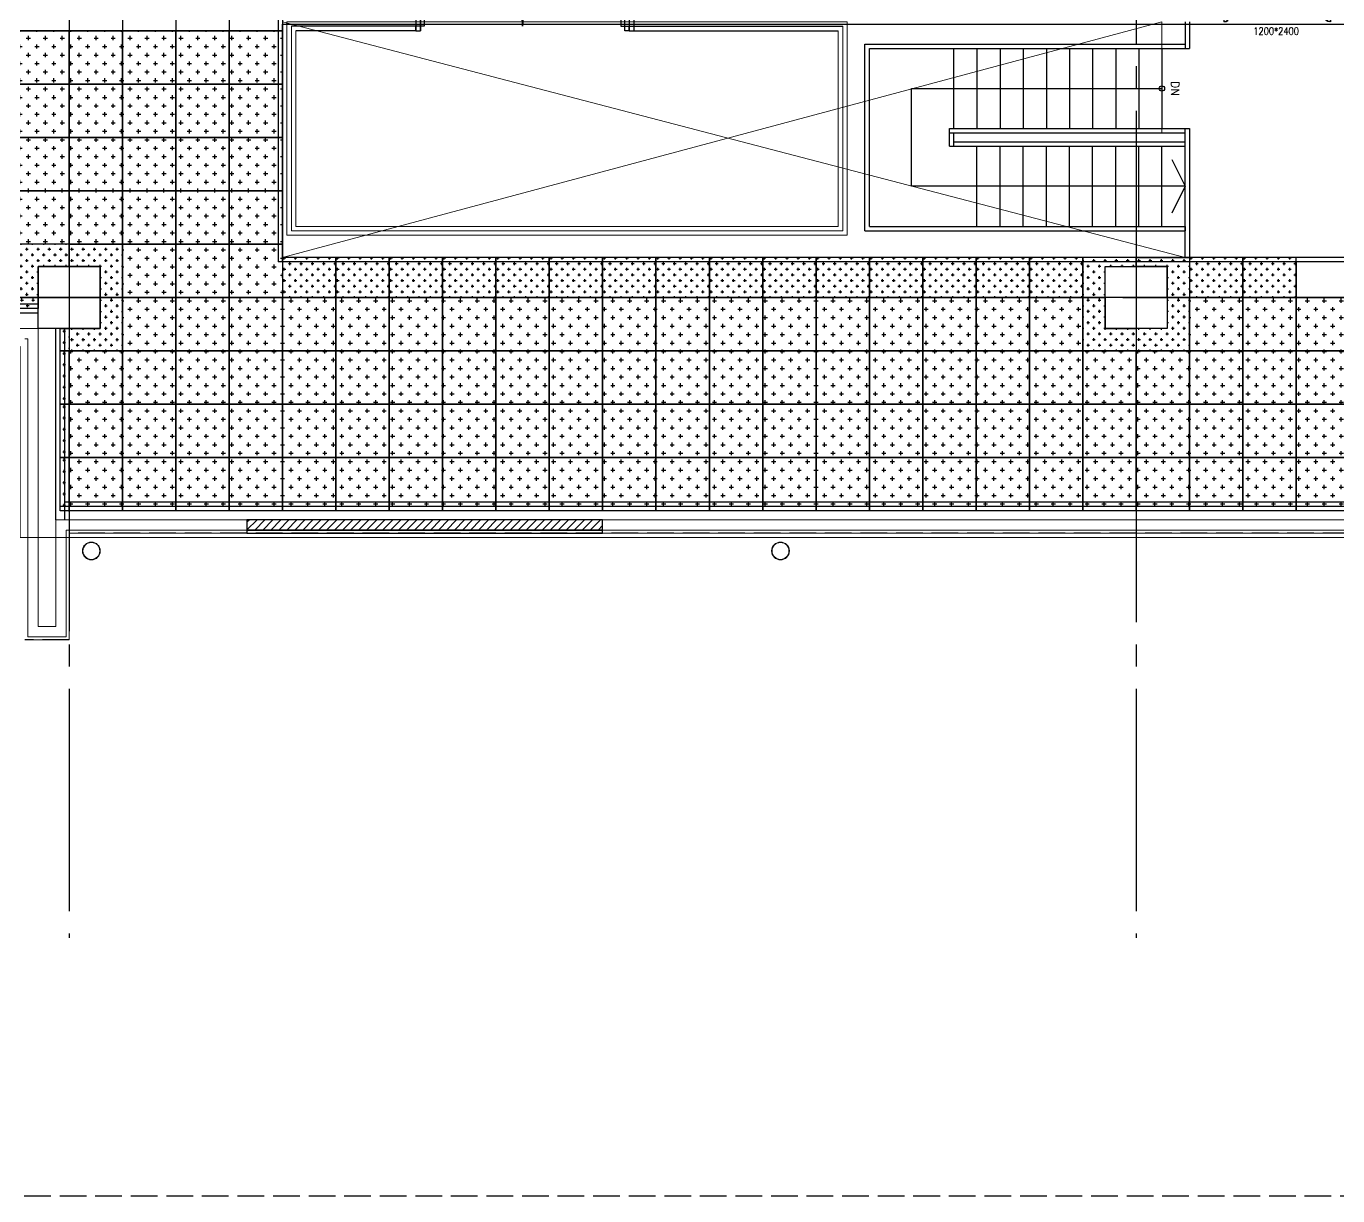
# Model space of a CAD drawing. Header units: millimetres. Extents: x -960 to 41501, y -1010 to 11880.
# Drawn here: x 12672 to 14147, y -1010 to 305 of the extents above; entities that cross this region are included whole.
import ezdxf
from ezdxf.enums import TextEntityAlignment as Align

# ---------------------------------------------------------------- set-up
doc = ezdxf.new("R2010")
doc.units = ezdxf.units.MM
doc.header["$LTSCALE"] = 100
for name, pattern in [('188K-SM-03-F10-ARCH-PA-Y2257103$0$AP5A-SM-03-F20-ARCH-PA-Y2230801+Y2230803$0$ALL-PA-TXT-Y2221201$0$DASHED', [19.05, 12.7, -6.35]), ('X-S-FAB-L10$0$COL-CEN-LIN', [3.25, 2.5, -0.25, 0.25, -0.25]), ('X-S-FAB-L10$0$HIDDEN', [0.4, 0.3, -0.1])]:
    doc.linetypes.add(name, pattern=pattern)
for name, color, linetype in [('0-XREF', 7, 'Continuous'), ('188K-SM-03-F10-ARCH-PA-Y2257103$0$K-Door', 53, 'Continuous'), ('188K-SM-03-F10-ARCH-PA-Y2257103$0$K-P1S-4.2-單抗', 53, 'Continuous'), ('188K-SM-03-F10-ARCH-PA-Y2257103$0$K-岩棉 2hr 7.5-非抗', 53, 'Continuous'), ('188K-SM-03-F10-ARCH-RF-Y2257103$0$K-RF-0.55', 191, 'Continuous'), ('188K-SM-03-F10-ARCH-RF-Y2257103$0$K-RF-0.55-AREA', 6, 'Continuous'), ('188K-SM-03-F10-ARCH-RF-Y2257103$0$K-格柵-不定尺', 80, 'Continuous'), ('188K-SM-03-F10-ARCH-RF-Y2257103$0$K-格柵-整', 30, 'Continuous'), ('X-S-FAB-L10$0$0-arr', 8, 'Continuous'), ('X-S-FAB-L10$0$0-DIM-TXT', 8, 'Continuous'), ('X-S-FAB-L10$0$12', 8, 'Continuous'), ('X-S-FAB-L10$0$A-OBJE-MEP', 8, 'Continuous'), ('X-S-FAB-L10$0$A-WALL-EX', 8, 'Continuous'), ('X-S-FAB-L10$0$BLOCK', 8, 'Continuous'), ('X-S-FAB-L10$0$CCL', 8, 'X-S-FAB-L10$0$COL-CEN-LIN'), ('X-S-FAB-L10$0$COL', 8, 'Continuous'), ('X-S-FAB-L10$0$COL-S', 8, 'Continuous'), ('X-S-FAB-L10$0$Door', 8, 'Continuous'), ('X-S-FAB-L10$0$DW_Frame', 8, 'Continuous'), ('X-S-FAB-L10$0$ELEV', 8, 'Continuous'), ('X-S-FAB-L10$0$HID', 8, 'X-S-FAB-L10$0$HIDDEN'), ('X-S-FAB-L10$0$HR', 8, 'Continuous'), ('X-S-FAB-L10$0$OPEN', 8, 'Continuous'), ('X-S-FAB-L10$0$S-FNDN', 8, 'Continuous'), ('X-S-FAB-L10$0$ST', 8, 'Continuous'), ('X-S-FAB-L10$0$TXT', 8, 'Continuous'), ('X-S-FAB-L10$0$WALL_188K_EX', 8, 'Continuous')]:
    doc.layers.add(name, color=color, linetype=linetype)
doc.styles.add('188K-SM-03-F10-ARCH-PA-Y2257103$0$AP5A-SM-03-F20-ARCH-PA-Y2230801+Y2230803$0$ALL-PA-TXT-Y2221201$0$Standard', font='txt.shx', dxfattribs={"bigfont": 'chineset.shx'})
doc.styles.add('X-S-FAB-L10$0$CHINA', font='simplex.shx', dxfattribs={"width": 0.75, "bigfont": 'chineset.shx'})
doc.styles.add('X-S-FAB-L10$0$Standard', font='', dxfattribs={"width": 0.8})
doc.styles.add('X-S-FAB-L10$0$TG_NOTE_TEXT', font='simplex.shx', dxfattribs={"width": 0.75, "bigfont": 'chineset.shx'})
doc.styles.get('X-S-FAB-L10$0$Standard').set_extended_font_data('Microsoft JhengHei')
pattern_1 = [(0, (10079.999, -8950), (6.35, 6.35), [3.175, -9.525]), (90, (10081.587, -8951.5875), (-6.35, 6.35), [3.175, -9.525])]
pattern_2 = [(0, (11280, -8950), (6.35, 6.35), [3.175, -9.525]), (90, (11281.5875, -8951.5875), (-6.35, 6.35), [3.175, -9.525])]

# ---------------------------------------------------------------- blocks, each defined once
blk = doc.blocks.new('X-S-FAB-L10$0$FAB2-L05')
at = {"layer": 'X-S-FAB-L10$0$CCL'}
for p, q in [((-13440, 11005), (-13440, 0)), ((-12240, 11005), (-12240, 0)), ((-26880, 720), (1210, 720))]:
    blk.add_line(p, q, dxfattribs=at)
at = {"layer": 'X-S-FAB-L10$0$COL-S'}
for points in [[(-13475, 755), (-13405, 755), (-13405, 685), (-13475, 685)], [(-12275, 755), (-12205, 755), (-12205, 685), (-12275, 685)]]:
    blk.add_lwpolyline(points, close=True, dxfattribs=at)
blk = doc.blocks.new('*U217')
at = {"color": 0}
for p, q in [((-5, -5), (-5, 0)), ((235, -5), (235, 0))]:
    blk.add_line(p, q, dxfattribs=at)
for points in [[(0, 0), (0, 115), (4.375, 115), (4.375, 0)], [(230, 0), (230, 115), (225.625, 115), (225.625, 0)]]:
    blk.add_lwpolyline(points, close=True, dxfattribs=at)
for centre, start, end in [((0, 0), 0, 90), ((230, 0), 90, 180)]:
    blk.add_arc(centre, 115, start, end, dxfattribs=at)
at = {"layer": 'X-S-FAB-L10$0$DW_Frame'}
for points in [[(-5, -5), (0, -5), (0, 0), (-5, 0)], [(235, -5), (230, -5), (230, 0), (235, 0)]]:
    blk.add_lwpolyline(points, dxfattribs=at)
at = {"color": 0, "style": 'X-S-FAB-L10$0$TG_NOTE_TEXT', "width": 0.5, "flags": 1}
blk.add_attdef('WH', text='', height=20, dxfattribs=at).set_placement((235, 5), align=Align.BOTTOM_LEFT)
at = {"color": 0, "style": 'X-S-FAB-L10$0$Standard', "width": 0.5}
for tag, p in [('NO', (-5, 5)), ('TYPE', (24.375, 5))]:
    blk.add_attdef(tag, text='', height=10, dxfattribs=at).set_placement(p, align=Align.BOTTOM_RIGHT)
blk.add_attdef('DESC', text='', height=10, dxfattribs=at).set_placement((24.375, 10), align=Align.BOTTOM_LEFT)
blk = doc.blocks.new('X-S-FAB-L10')
at = {"layer": 'X-S-FAB-L10$0$WALL_188K_EX'}
h = blk.add_hatch(dxfattribs=at)
h.set_pattern_fill('LINE', color=256, scale=2, angle=45)
h.set_pattern_definition([(45, (13221.6165, -265), (-4.49013, 4.49013), [])])
h.paths.add_polyline_path([(12920, -261.5), (13320, -261.5), (13320, -250), (12920, -250)])
at = {"layer": 'X-S-FAB-L10$0$0-arr'}
for p, q in [((13960, 155), (13975, 125)), ((13975, 125), (13960, 95))]:
    blk.add_line(p, q, dxfattribs=at)
blk.add_circle((13949, 235), 3, dxfattribs=at)
at = {"layer": 'X-S-FAB-L10$0$12'}
for p, q in [((13667.5, 125), (13667.5, 235)), ((13667.5, 235), (13949, 235)), ((13975, 125), (13667.5, 125))]:
    blk.add_line(p, q, dxfattribs=at)
at = {"layer": 'X-S-FAB-L10$0$A-OBJE-MEP', "lineweight": 0, "flags": 128}
for points in [[(12754.5, -285, 1), (12735.5, -285, 1)], [(13529.5, -285, 1), (13510.5, -285, 1)]]:
    blk.add_lwpolyline(points, format="xyb", close=True, dxfattribs=at)
at = {"layer": 'X-S-FAB-L10$0$A-OBJE-MEP', "lineweight": 0}
for centre in [(12745, -285), (13520, -285)]:
    blk.add_circle(centre, 10, dxfattribs=at)
at = {"layer": 'X-S-FAB-L10$0$A-WALL-EX', "lineweight": 0}
for p, q in [((12673.5, -46.5), (12670, -46.5)), ((12673.5, -46.5), (12670, -46.5)), ((12673.5, -50), (12673.5, -46.5)), ((12673.5, -381.5), (12673.5, -50)), ((12920, -265), (12920, -250)), ((13320, -265), (13320, -250)), ((12716.5, -261.5), (12716.5, -265)), ((12720, -261.5), (12716.5, -261.5)), ((12716.5, -261.5), (12716.5, -265)), ((12716.5, -265), (12716.5, -381.5)), ((12920, -261.5), (12720, -261.5)), ((14520, -261.5), (13320, -261.5)), ((12673.5, -381.5), (12685, -381.5)), ((12673.5, -381.5), (12685, -381.5)), ((12705, -381.5), (12685, -381.5)), ((12705, -381.5), (12716.5, -381.5)), ((12705, -381.5), (12716.5, -381.5))]:
    blk.add_line(p, q, dxfattribs=at)
at = {"layer": 'X-S-FAB-L10$0$A-WALL-EX', "lineweight": 0, "flags": 128}
for points in [[(12673.5, -35), (7705, -35)], [(12685, -35), (12673.5, -35)], [(12685, -370), (12685, -35)], [(12705, -250), (12705, -261.5)], [(12920, -250), (12705, -250)], [(14520, -250), (13320, -250)], [(12705, -261.5), (12705, -370)], [(12720, -265), (12920, -265)], [(12720, -385), (12720, -265)], [(15120, -265), (12720, -265)], [(15120, -265), (12720, -265)], [(15120, -265), (12720, -265)], [(12920, -265), (12720, -265)], [(12920, -265), (12720, -265)], [(12920, -265), (12720, -265)], [(12920, -265), (12720, -265)], [(13320, -265), (14520, -265)], [(14520, -265), (13320, -265)], [(14520, -265), (13320, -265)], [(14520, -265), (13320, -265)], [(14520, -265), (13320, -265)], [(12705, -370), (12685, -370)], [(12670, -385), (12673.5, -385)], [(12673.5, -385), (12716.5, -385)], [(12720, -385), (12716.5, -385)]]:
    blk.add_lwpolyline(points, dxfattribs=at)
at = {"layer": 'X-S-FAB-L10$0$COL'}
blk.add_line((13975, 125), (13667.5, 125), dxfattribs=at)
at = {"layer": 'X-S-FAB-L10$0$COL-S'}
for p, q in [((12685, 35), (12755, 35)), ((12685, -35), (12685, 35)), ((12755, 35), (12755, -35)), ((12755, -35), (12685, -35))]:
    blk.add_line(p, q, dxfattribs=at)
at = {"layer": 'X-S-FAB-L10$0$Door'}
blk.add_line((13110, 300), (13110, 305), dxfattribs=at)
at = {"layer": 'X-S-FAB-L10$0$ELEV', "lineweight": 0}
for p, q in [((12970, 75), (12970, 305)), ((12975, 300), (12975, 80)), ((13585, 80), (13585, 300)), ((13590, 305), (13590, 75)), ((13590, 75), (12970, 75)), ((12975, 80), (13585, 80))]:
    blk.add_line(p, q, dxfattribs=at)
at = {"layer": 'X-S-FAB-L10$0$ELEV'}
for p, q in [((13110, 305), (12970, 305)), ((13110, 300), (12975, 300)), ((13350, 305), (13590, 305)), ((13350, 300), (13350, 305)), ((13350, 300), (13585, 300))]:
    blk.add_line(p, q, dxfattribs=at)
at = {"layer": 'X-S-FAB-L10$0$ELEV', "lineweight": 0}
blk.add_lwpolyline([(13595, 310), (13595, 70), (12965, 70), (12965, 310)], close=True, dxfattribs=at)
at = {"layer": 'X-S-FAB-L10$0$HID'}
for p, q in [((15120, -265), (12720, -265)), ((12720, -265), (12720, -385)), ((12720, -385), (12670, -385)), ((2509.4, -1010), (17209, -1010))]:
    blk.add_line(p, q, dxfattribs=at)
at = {"layer": 'X-S-FAB-L10$0$HR'}
for p, q in [((13975, 310, 0), (13975, 280, 0)), ((13980, 310, 0), (13980, 280, 0)), ((13615, 285), (13975, 285, 0)), ((13615, 75), (13615, 285)), ((13620, 280), (13980, 280, 0)), ((13620, 80), (13620, 280)), ((13710, 190), (13975, 190, 0)), ((13710, 170), (13710, 190)), ((13710, 185), (13975, 185, 0)), ((13715, 170), (13715, 185)), ((13975, 185, 0), (13975, 190, 0)), ((13975, 45), (13975, 190)), ((13975, 190), (13980, 190)), ((13980, 190), (13980, 45)), ((13710, 170), (13975, 170)), ((13715, 175), (13975, 175)), ((13975, 170), (13975, 175)), ((13615, 75), (13975, 75)), ((13620, 80), (13975, 80)), ((13975, 80), (13975, 75)), ((13980, 45), (13975, 45))]:
    blk.add_line(p, q, dxfattribs=at)
at = {"layer": 'X-S-FAB-L10$0$OPEN', "lineweight": 0}
for p, q in [((12960, 45, 0), (12960, 310, 0)), ((13949, 310, 0), (12960, 45, 0)), ((12960, 310, 0), (13975, 45, 0)), ((13949, 310, 0), (13949, 185, 0)), ((13949, 185, 0), (13975, 185, 0)), ((13975, 185, 0), (13975, 45, 0)), ((13975, 45, 0), (12960, 45, 0))]:
    blk.add_line(p, q, dxfattribs=at)
at = {"layer": 'X-S-FAB-L10$0$OPEN'}
blk.add_line((13975, 45, 0), (13975, 185, 0), dxfattribs=at)
at = {"layer": 'X-S-FAB-L10$0$S-FNDN', "lineweight": 0, "flags": 128}
blk.add_lwpolyline([(11070, 4530), (11935, 4530), (11935, -55), (12665, -55), (12665, -270), (15175, -270), (15175, -55), (15905, -55), (15905, 4530), (16672.5, 4530), (16672.5, 5003), (15905, 5003), (15905, 9055), (11935, 9055), (11935, 5003), (11070, 5003)], close=True, dxfattribs=at)
at = {"layer": 'X-S-FAB-L10$0$ST'}
for p, q in [((13715, 190), (13715, 280)), ((13741, 280), (13741, 190)), ((13767, 280), (13767, 190)), ((13793, 280), (13793, 190)), ((13819, 280), (13819, 190)), ((13845, 280), (13845, 190)), ((13871, 280), (13871, 190)), ((13897, 280), (13897, 190)), ((13923, 280), (13923, 190)), ((13949, 280), (13949, 190)), ((13741, 80), (13741, 170)), ((13767, 80), (13767, 170)), ((13793, 80), (13793, 170)), ((13819, 80), (13819, 170)), ((13845, 80), (13845, 170)), ((13871, 80), (13871, 170)), ((13897, 80), (13897, 170)), ((13923, 80), (13923, 170)), ((13949, 80), (13949, 170)), ((13975, 80), (13975, 170))]:
    blk.add_line(p, q, dxfattribs=at)
at = {"layer": 'X-S-FAB-L10$0$WALL_188K_EX'}
for points in [[(12920, -261.5), (13320, -261.5), (13320, -250), (12920, -250)], [(12920, -265), (13320, -265), (13320, -261.5), (12920, -261.5)]]:
    blk.add_lwpolyline(points, close=True, dxfattribs=at)
at = {"layer": 'X-S-FAB-L10$0$BLOCK'}
blk.add_blockref('X-S-FAB-L10$0$FAB2-L05', (26160, -720), dxfattribs=at)
at = {"layer": 'X-S-FAB-L10$0$Door'}
blk.add_blockref('*U217', (13115, 305), dxfattribs=at)
at = {"style": 'X-S-FAB-L10$0$TG_NOTE_TEXT', "width": 0.5, "flags": 1}
for p in [(7463.3, 9020), (18268.3, 8649), (11197.8, 4800.2), (16485.8, 4800.2), (25420.3, 2635), (13360, 320, 0), (7463.3, -33.3)]:
    blk.add_attdef('WH', text='', height=20, dxfattribs=at).set_placement(p, align=Align.BOTTOM_LEFT)
at = {"width": 0.5}
for style, p in [('X-S-FAB-L10$0$TG_NOTE_TEXT', (7585, 9020)), ('X-S-FAB-L10$0$TG_NOTE_TEXT', (18390, 8649)), ('X-S-FAB-L10$0$TG_NOTE_TEXT', (11117.5, 4813.5)), ('X-S-FAB-L10$0$TG_NOTE_TEXT', (16607.5, 4813.5)), ('X-S-FAB-L10$0$TG_NOTE_TEXT', (25350, 2635)), ('X-S-FAB-L10$0$Standard', (13129.4, 325, 0)), ('X-S-FAB-L10$0$TG_NOTE_TEXT', (7585, -20))]:
    blk.add_attdef('DESC', text='', height=10, dxfattribs=dict(at, style=style)).set_placement(p, align=Align.BOTTOM_LEFT)
for tag, style, p in [('TYPE', 'X-S-FAB-L10$0$TG_NOTE_TEXT', (7619.3, 9020)), ('NO', 'X-S-FAB-L10$0$TG_NOTE_TEXT', (7650.1, 9020)), ('TYPE', 'X-S-FAB-L10$0$TG_NOTE_TEXT', (18424.2, 8649)), ('NO', 'X-S-FAB-L10$0$TG_NOTE_TEXT', (18455, 8649)), ('NO', 'X-S-FAB-L10$0$TG_NOTE_TEXT', (11088.6, 4813.5)), ('TYPE', 'X-S-FAB-L10$0$TG_NOTE_TEXT', (11151.8, 4813.5)), ('TYPE', 'X-S-FAB-L10$0$TG_NOTE_TEXT', (16641.8, 4813.5)), ('NO', 'X-S-FAB-L10$0$TG_NOTE_TEXT', (16672.6, 4813.5)), ('NO', 'X-S-FAB-L10$0$TG_NOTE_TEXT', (25313, 2635)), ('TYPE', 'X-S-FAB-L10$0$TG_NOTE_TEXT', (25350, 2635)), ('NO', 'X-S-FAB-L10$0$Standard', (13100, 320, 0)), ('TYPE', 'X-S-FAB-L10$0$Standard', (13129.4, 320, 0)), ('TYPE', 'X-S-FAB-L10$0$TG_NOTE_TEXT', (7619.3, -20)), ('NO', 'X-S-FAB-L10$0$TG_NOTE_TEXT', (7650.1, -20))]:
    blk.add_attdef(tag, text='', height=10, dxfattribs=dict(at, style=style)).set_placement(p, align=Align.BOTTOM_RIGHT)
at = {"style": 'X-S-FAB-L10$0$TG_NOTE_TEXT', "width": 0.5, "flags": 1}
for rotation, p in [(180, (43, 7480)), (180, (943, 7480)), (90, (24310, 3717.8)), (270, (17080, 1711.7))]:
    blk.add_attdef('WH', text='', height=20, rotation=rotation, dxfattribs=at).set_placement(p, align=Align.BOTTOM_LEFT)
at = {"width": 0.5}
for rotation, style, p in [(180, 'X-S-FAB-L10$0$Standard', (317.6, 7480)), (180, 'X-S-FAB-L10$0$Standard', (1217.6, 7480)), (90, 'X-S-FAB-L10$0$TG_NOTE_TEXT', (24310, 3647.5)), (270, 'X-S-FAB-L10$0$TG_NOTE_TEXT', (17080, 1605))]:
    blk.add_attdef('DESC', text='', height=10, rotation=rotation, dxfattribs=dict(at, style=style)).set_placement(p, align=Align.BOTTOM_LEFT)
for tag, rotation, style, p in [('TYPE', 180, 'X-S-FAB-L10$0$Standard', (317.6, 7480)), ('NO', 180, 'X-S-FAB-L10$0$Standard', (347, 7480)), ('TYPE', 180, 'X-S-FAB-L10$0$Standard', (1217.6, 7480)), ('NO', 180, 'X-S-FAB-L10$0$Standard', (1247, 7480)), ('TYPE', 90, 'X-S-FAB-L10$0$TG_NOTE_TEXT', (24310, 3647.5)), ('NO', 90, 'X-S-FAB-L10$0$TG_NOTE_TEXT', (24310, 3610.5)), ('TYPE', 270, 'X-S-FAB-L10$0$TG_NOTE_TEXT', (17080, 1605)), ('NO', 270, 'X-S-FAB-L10$0$TG_NOTE_TEXT', (17080, 1573))]:
    blk.add_attdef(tag, text='', height=10, rotation=rotation, dxfattribs=dict(at, style=style)).set_placement(p, align=Align.BOTTOM_RIGHT)
at = {"layer": 'X-S-FAB-L10$0$0-DIM-TXT', "style": 'X-S-FAB-L10$0$CHINA', "width": 0.75}
for p in [(667.4, 7855.1, -2689.4), (22627.4, 6728.8), (25644.7, 6728.8), (24778.8, 5569.1), (1118.3, 4980), (417.8, 4594.6), (23874.8, 4355), (22927.4, 4330.1), (23749.9, 3901.4), (417.8, 3765.2), (1118.3, 3730), (417.8, 3115.8), (536.9, 2227.8), (16909, 1782.7), (888.4, 880.5), (16977.4, 750), (18878.8, 750), (25641.2, 553.2), (21364, 526.9)]:
    blk.add_attdef('HIG', text='', height=80, dxfattribs=at).set_placement(p, align=Align.MIDDLE_LEFT)
at = {"layer": 'X-S-FAB-L10$0$TXT', "style": 'X-S-FAB-L10$0$CHINA'}
blk.add_text('DN', height=9, rotation=270, dxfattribs=at).set_placement((13964, 235, 0), align=Align.MIDDLE_CENTER)
blk = doc.blocks.new('188K-SM-03-F10-ARCH-RF-Y2257103$0$格柵-60x60')
h = blk.add_hatch()
h.set_pattern_fill('CROSS', color=256, scale=1.5)
h.set_pattern_definition([(0, (-67309.572, -18158.226), (9.525, 9.525), [4.7625, -14.2875]), (90, (-67307.191, -18160.607), (-9.525, 9.525), [4.7625, -14.2875])])
h.paths.add_polyline_path([(0, 60), (60, 60), (60, 0), (0, 0)])
blk.add_lwpolyline([(0, 60), (60, 60), (60, 0), (0, 0)], close=True)
blk = doc.blocks.new('188K-SM-03-F10-ARCH-RF-Y2257103')
at = {"layer": '188K-SM-03-F10-ARCH-RF-Y2257103$0$K-格柵-不定尺'}
h = blk.add_hatch(dxfattribs=at)
h.set_pattern_fill('CROSS', color=256)
h.set_pattern_definition(pattern_1)
edge = h.paths.add_edge_path()
edge.add_line((12660, 0), (12685, 0))
edge.add_line((12685, 0), (12685, 35))
edge.add_line((12685, 35), (12720, 35))
edge.add_line((12720, 35), (12720, 60))
edge.add_line((12720, 60), (12660, 60))
edge.add_line((12660, 60), (12660, 0))
h = blk.add_hatch(dxfattribs=at)
h.set_pattern_fill('CROSS', color=256)
h.set_pattern_definition(pattern_1)
edge = h.paths.add_edge_path()
edge.add_line((12780, 0), (12755, 0))
edge.add_line((12755, 0), (12755, 35))
edge.add_line((12755, 35), (12720, 35))
edge.add_line((12720, 35), (12720, 60))
edge.add_line((12720, 60), (12780, 60))
edge.add_line((12780, 60), (12780, 0))
h = blk.add_hatch(dxfattribs=at)
h.set_pattern_fill('CROSS', color=256)
h.paths.add_polyline_path([(12960, 0), (13020, 0), (13020, 45), (12960, 45)])
h = blk.add_hatch(dxfattribs=at)
h.set_pattern_fill('CROSS', color=256)
h.set_pattern_definition([(0, (60, 0), (6.35, 6.35), [3.175, -9.525]), (90, (61.5875, -1.5875), (-6.35, 6.35), [3.175, -9.525])])
h.paths.add_polyline_path([(13020, 0), (13080, 0), (13080, 45), (13020, 45)])
h = blk.add_hatch(dxfattribs=at)
h.set_pattern_fill('CROSS', color=256)
h.set_pattern_definition([(0, (120, 0), (6.35, 6.35), [3.175, -9.525]), (90, (121.5875, -1.5875), (-6.35, 6.35), [3.175, -9.525])])
h.paths.add_polyline_path([(13080, 0), (13140, 0), (13140, 45), (13080, 45)])
h = blk.add_hatch(dxfattribs=at)
h.set_pattern_fill('CROSS', color=256)
h.set_pattern_definition([(0, (180, 0), (6.35, 6.35), [3.175, -9.525]), (90, (181.5875, -1.5875), (-6.35, 6.35), [3.175, -9.525])])
h.paths.add_polyline_path([(13140, 0), (13200, 0), (13200, 45), (13140, 45)])
h = blk.add_hatch(dxfattribs=at)
h.set_pattern_fill('CROSS', color=256)
h.set_pattern_definition([(0, (240, 0), (6.35, 6.35), [3.175, -9.525]), (90, (241.5875, -1.5875), (-6.35, 6.35), [3.175, -9.525])])
h.paths.add_polyline_path([(13200, 0), (13260, 0), (13260, 45), (13200, 45)])
h = blk.add_hatch(dxfattribs=at)
h.set_pattern_fill('CROSS', color=256)
h.set_pattern_definition([(0, (300, 0), (6.35, 6.35), [3.175, -9.525]), (90, (301.5875, -1.5875), (-6.35, 6.35), [3.175, -9.525])])
h.paths.add_polyline_path([(13260, 0), (13320, 0), (13320, 45), (13260, 45)])
h = blk.add_hatch(dxfattribs=at)
h.set_pattern_fill('CROSS', color=256)
h.set_pattern_definition([(0, (360, -7e-14), (6.35, 6.35), [3.175, -9.525]), (90, (361.5875, -1.5875), (-6.35, 6.35), [3.175, -9.525])])
h.paths.add_polyline_path([(13320, 0), (13380, 0), (13380, 45), (13320, 45)])
h = blk.add_hatch(dxfattribs=at)
h.set_pattern_fill('CROSS', color=256)
h.set_pattern_definition([(0, (420, -7e-14), (6.35, 6.35), [3.175, -9.525]), (90, (421.5875, -1.5875), (-6.35, 6.35), [3.175, -9.525])])
h.paths.add_polyline_path([(13380, 0), (13440, 0), (13440, 45), (13380, 45)])
h = blk.add_hatch(dxfattribs=at)
h.set_pattern_fill('CROSS', color=256)
h.set_pattern_definition([(0, (480, -7e-14), (6.35, 6.35), [3.175, -9.525]), (90, (481.5875, -1.5875), (-6.35, 6.35), [3.175, -9.525])])
h.paths.add_polyline_path([(13440, 0), (13500, 0), (13500, 45), (13440, 45)])
h = blk.add_hatch(dxfattribs=at)
h.set_pattern_fill('CROSS', color=256)
h.set_pattern_definition([(0, (540, -7e-14), (6.35, 6.35), [3.175, -9.525]), (90, (541.5875, -1.5875), (-6.35, 6.35), [3.175, -9.525])])
h.paths.add_polyline_path([(13500, 0), (13560, 0), (13560, 45), (13500, 45)])
h = blk.add_hatch(dxfattribs=at)
h.set_pattern_fill('CROSS', color=256)
h.set_pattern_definition([(0, (600, -7e-14), (6.35, 6.35), [3.175, -9.525]), (90, (601.5875, -1.5875), (-6.35, 6.35), [3.175, -9.525])])
h.paths.add_polyline_path([(13560, 0), (13620, 0), (13620, 45), (13560, 45)])
h = blk.add_hatch(dxfattribs=at)
h.set_pattern_fill('CROSS', color=256)
h.set_pattern_definition([(0, (660, -7e-14), (6.35, 6.35), [3.175, -9.525]), (90, (661.5875, -1.5875), (-6.35, 6.35), [3.175, -9.525])])
h.paths.add_polyline_path([(13620, 0), (13680, 0), (13680, 45), (13620, 45)])
h = blk.add_hatch(dxfattribs=at)
h.set_pattern_fill('CROSS', color=256)
h.set_pattern_definition([(0, (720, -1e-13), (6.35, 6.35), [3.175, -9.525]), (90, (721.5875, -1.5875), (-6.35, 6.35), [3.175, -9.525])])
h.paths.add_polyline_path([(13680, 0), (13740, 0), (13740, 45), (13680, 45)])
h = blk.add_hatch(dxfattribs=at)
h.set_pattern_fill('CROSS', color=256)
h.set_pattern_definition([(0, (780, -1e-13), (6.35, 6.35), [3.175, -9.525]), (90, (781.5875, -1.5875), (-6.35, 6.35), [3.175, -9.525])])
h.paths.add_polyline_path([(13740, 0), (13800, 0), (13800, 45), (13740, 45)])
h = blk.add_hatch(dxfattribs=at)
h.set_pattern_fill('CROSS', color=256)
h.set_pattern_definition([(0, (840, -1e-13), (6.35, 6.35), [3.175, -9.525]), (90, (841.5875, -1.5875), (-6.35, 6.35), [3.175, -9.525])])
h.paths.add_polyline_path([(13800, 0), (13860, 0), (13860, 45), (13800, 45)])
h = blk.add_hatch(dxfattribs=at)
h.set_pattern_fill('CROSS', color=256)
h.set_pattern_definition(pattern_2)
edge = h.paths.add_edge_path()
edge.add_line((13860, 0), (13885, 0))
edge.add_line((13885, 0), (13885, 35))
edge.add_line((13885, 35), (13920, 35))
edge.add_line((13920, 35), (13920, 45))
edge.add_line((13920, 45), (13860, 45))
edge.add_line((13860, 45), (13860, 0))
h = blk.add_hatch(dxfattribs=at)
h.set_pattern_fill('CROSS', color=256)
h.set_pattern_definition(pattern_2)
edge = h.paths.add_edge_path()
edge.add_line((13980, 0), (13955, 0))
edge.add_line((13955, 0), (13955, 35))
edge.add_line((13955, 35), (13920, 35))
edge.add_line((13920, 35), (13920, 45))
edge.add_line((13920, 45), (13980, 45))
edge.add_line((13980, 45), (13980, 0))
h = blk.add_hatch(dxfattribs=at)
h.set_pattern_fill('CROSS', color=256)
h.set_pattern_definition([(0, (1020, -1e-13), (6.35, 6.35), [3.175, -9.525]), (90, (1021.5875, -1.5875), (-6.35, 6.35), [3.175, -9.525])])
h.paths.add_polyline_path([(13980, 0), (14040, 0), (14040, 45), (13980, 45)])
h = blk.add_hatch(dxfattribs=at)
h.set_pattern_fill('CROSS', color=256)
h.set_pattern_definition([(0, (1080, -2e-13), (6.35, 6.35), [3.175, -9.525]), (90, (1081.5875, -1.5875), (-6.35, 6.35), [3.175, -9.525])])
h.paths.add_polyline_path([(14040, 0), (14100, 0), (14100, 45), (14040, 45)])
h = blk.add_hatch(dxfattribs=at)
h.set_pattern_fill('CROSS', color=256)
h.set_pattern_definition([(0, (10499.999, -8949.99), (6.35, 6.35), [3.175, -9.525]), (90, (10501.587, -8951.5775), (-6.35, 6.35), [3.175, -9.525])])
h.paths.add_polyline_path([(12660, 0), (12685, 0), (12685, -12.5), (12660, -12.5)])
h = blk.add_hatch(dxfattribs=at)
h.set_pattern_fill('CROSS', color=256)
h.set_pattern_definition([(0, (10080, -8950.04), (6.35, 6.35), [3.175, -9.525]), (90, (10081.5875, -8951.6274), (-6.35, 6.35), [3.175, -9.525])])
edge = h.paths.add_edge_path()
edge.add_line((12780, 0), (12755, 0))
edge.add_line((12755, 0), (12755, -35))
edge.add_line((12755, -35), (12720, -35))
edge.add_line((12720, -35), (12720, -60))
edge.add_line((12720, -60), (12780, -60))
edge.add_line((12780, -60), (12780, 0))
h = blk.add_hatch(dxfattribs=at)
h.set_pattern_fill('CROSS', color=256)
h.set_pattern_definition(pattern_2)
edge = h.paths.add_edge_path()
edge.add_line((13860, 0), (13885, 0))
edge.add_line((13885, 0), (13885, -35))
edge.add_line((13885, -35), (13920, -35))
edge.add_line((13920, -35), (13920, -60))
edge.add_line((13920, -60), (13860, -60))
edge.add_line((13860, -60), (13860, 0))
h = blk.add_hatch(dxfattribs=at)
h.set_pattern_fill('CROSS', color=256)
h.set_pattern_definition(pattern_2)
edge = h.paths.add_edge_path()
edge.add_line((13980, 0), (13955, 0))
edge.add_line((13955, 0), (13955, -35))
edge.add_line((13955, -35), (13920, -35))
edge.add_line((13920, -35), (13920, -60))
edge.add_line((13920, -60), (13980, -60))
edge.add_line((13980, -60), (13980, 0))
h = blk.add_hatch(dxfattribs=at)
h.set_pattern_fill('CROSS', color=256)
h.set_pattern_definition([(0, (10534.824, -8984.96), (6.35, 6.35), [3.175, -9.525]), (90, (10536.412, -8986.5476), (-6.35, 6.35), [3.175, -9.525])])
h.paths.add_polyline_path([(12710, -35), (12720, -35), (12720, -60), (12710, -60)])
h = blk.add_hatch(dxfattribs=at)
h.set_pattern_fill('CROSS', color=256)
h.set_pattern_definition([(0, (10534.8236, -9009.94), (6.35, 6.35), [3.175, -9.525]), (90, (10536.411, -9011.5276), (-6.35, 6.35), [3.175, -9.525])])
h.paths.add_polyline_path([(12710, -60), (12720, -60), (12720, -120), (12710, -120)])
h = blk.add_hatch(dxfattribs=at)
h.set_pattern_fill('CROSS', color=256)
h.set_pattern_definition([(0, (10534.822, -9069.94), (6.35, 6.35), [3.175, -9.525]), (90, (10536.4095, -9071.5276), (-6.35, 6.35), [3.175, -9.525])])
h.paths.add_polyline_path([(12710, -120), (12720, -120), (12720, -180), (12710, -180)])
h = blk.add_hatch(dxfattribs=at)
h.set_pattern_fill('CROSS', color=256)
h.set_pattern_definition([(0, (10534.8236, -9129.94), (6.35, 6.35), [3.175, -9.525]), (90, (10536.411, -9131.5276), (-6.35, 6.35), [3.175, -9.525])])
h.paths.add_polyline_path([(12710, -180), (12720, -180), (12720, -240), (12710, -240)])
at = {"layer": '188K-SM-03-F10-ARCH-RF-Y2257103$0$K-RF-0.55'}
for p, q in [((12780, 9012.5), (12780, -235)), ((12840, 9012.5), (12840, -235)), ((12900, 9012.5), (12900, -235)), ((12960, 9012.5), (12960, -235)), ((12720, 8965), (12720, -235)), ((12960, 300), (1845, 300)), ((12960, 240), (1845, 240)), ((12960, 180), (1845, 180)), ((12960, 120), (1845, 120)), ((12960, 60), (1845, 60)), ((13020, 40), (13020, -235)), ((13080, 40), (13080, -235)), ((13140, 40), (13140, -235)), ((13200, 40), (13200, -235)), ((13260, 40), (13260, -235)), ((13320, 40), (13320, -235)), ((13380, 40), (13380, -235)), ((13440, 40), (13440, -235)), ((13500, 40), (13500, -235)), ((13560, 40), (13560, -235)), ((13620, 40), (13620, -235)), ((13680, 40), (13680, -235)), ((13740, 40), (13740, -235)), ((13800, 40), (13800, -235)), ((13860, 40), (13860, -235)), ((13920, 40), (13920, -235)), ((13980, 40), (13980, -235)), ((14040, 40), (14040, -235)), ((14100, 40), (14100, -235)), ((16750, 0), (1845, 0)), ((15130, -60), (12710, -60)), ((15130, -120), (12710, -120)), ((15130, -180), (12710, -180))]:
    blk.add_line(p, q, dxfattribs=at)
at = {"layer": '188K-SM-03-F10-ARCH-RF-Y2257103$0$K-RF-0.55', "elevation": 0}
blk.add_lwpolyline([(12960, 307.5), (14155, 307.5), (14155, 40), (12960, 40)], close=True, dxfattribs=at)
at = {"layer": '188K-SM-03-F10-ARCH-RF-Y2257103$0$K-RF-0.55-AREA', "elevation": 0}
blk.add_lwpolyline([(17090, 2075), (16750, 2075), (16750, -12.5), (15995, -12.5), (15995, 35), (15925, 35), (15925, -12.5), (15155, -12.5), (15155, 35), (15085, 35), (15085, -35), (15130, -35), (15130, -235), (12710, -235), (12710, -35), (12755, -35), (12755, 35), (12685, 35), (12685, -12.5), (11915, -12.5)], dxfattribs=at)
at = {"layer": '188K-SM-03-F10-ARCH-RF-Y2257103$0$K-格柵-不定尺'}
for points in [[(12660, 0), (12685, 0), (12685, 35), (12720, 35), (12720, 60), (12660, 60), (12660, 0)], [(12780, 0), (12755, 0), (12755, 35), (12720, 35), (12720, 60), (12780, 60), (12780, 0)], [(13860, 0), (13885, 0), (13885, 35), (13920, 35), (13920, 45), (13860, 45), (13860, 0)], [(13980, 0), (13955, 0), (13955, 35), (13920, 35), (13920, 45), (13980, 45), (13980, 0)], [(12780, 0), (12755, 0), (12755, -35), (12720, -35), (12720, -60), (12780, -60), (12780, 0)], [(13860, 0), (13885, 0), (13885, -35), (13920, -35), (13920, -60), (13860, -60), (13860, 0)], [(13980, 0), (13955, 0), (13955, -35), (13920, -35), (13920, -60), (13980, -60), (13980, 0)]]:
    blk.add_lwpolyline(points, dxfattribs=at)
for points in [[(12960, 0), (13020, 0), (13020, 45), (12960, 45)], [(13020, 0), (13080, 0), (13080, 45), (13020, 45)], [(13080, 0), (13140, 0), (13140, 45), (13080, 45)], [(13140, 0), (13200, 0), (13200, 45), (13140, 45)], [(13200, 0), (13260, 0), (13260, 45), (13200, 45)], [(13260, 0), (13320, 0), (13320, 45), (13260, 45)], [(13320, 0), (13380, 0), (13380, 45), (13320, 45)], [(13380, 0), (13440, 0), (13440, 45), (13380, 45)], [(13440, 0), (13500, 0), (13500, 45), (13440, 45)], [(13500, 0), (13560, 0), (13560, 45), (13500, 45)], [(13560, 0), (13620, 0), (13620, 45), (13560, 45)], [(13620, 0), (13680, 0), (13680, 45), (13620, 45)], [(13680, 0), (13740, 0), (13740, 45), (13680, 45)], [(13740, 0), (13800, 0), (13800, 45), (13740, 45)], [(13800, 0), (13860, 0), (13860, 45), (13800, 45)], [(13980, 0), (14040, 0), (14040, 45), (13980, 45)], [(14040, 0), (14100, 0), (14100, 45), (14040, 45)], [(12660, 0), (12685, 0), (12685, -12.5), (12660, -12.5)], [(12710, -35), (12720, -35), (12720, -60), (12710, -60)], [(12710, -60), (12720, -60), (12720, -120), (12710, -120)], [(12710, -120), (12720, -120), (12720, -180), (12710, -180)], [(12710, -180), (12720, -180), (12720, -240), (12710, -240)]]:
    blk.add_lwpolyline(points, close=True, dxfattribs=at)
at = {"layer": '188K-SM-03-F10-ARCH-RF-Y2257103$0$K-格柵-整'}
for p in [(12660, 240), (12720, 240), (12780, 240), (12840, 240), (12900, 240), (12660, 180), (12720, 180), (12780, 180), (12840, 180), (12900, 180), (12660, 120), (12720, 120), (12780, 120), (12840, 120), (12900, 120), (12660, 60), (12720, 60), (12780, 60), (12840, 60), (12900, 60), (12780, 0), (12840, 0), (12900, 0), (12780, -60), (12840, -60), (12900, -60), (12960, -60), (13020, -60), (13080, -60), (13140, -60), (13200, -60), (13260, -60), (13320, -60), (13380, -60), (13440, -60), (13500, -60), (13560, -60), (13620, -60), (13680, -60), (13740, -60), (13800, -60), (13980, -60), (14040, -60), (14100, -60), (12720, -120), (12780, -120), (12840, -120), (12900, -120), (12960, -120), (13020, -120), (13080, -120), (13140, -120), (13200, -120), (13260, -120), (13320, -120), (13380, -120), (13440, -120), (13500, -120), (13560, -120), (13620, -120), (13680, -120), (13740, -120), (13800, -120), (13860, -120), (13920, -120), (13980, -120), (14040, -120), (14100, -120), (12720, -180), (12780, -180), (12840, -180), (12900, -180), (12960, -180), (13020, -180), (13080, -180), (13140, -180), (13200, -180), (13260, -180), (13320, -180), (13380, -180), (13440, -180), (13500, -180), (13560, -180), (13620, -180), (13680, -180), (13740, -180), (13800, -180), (13860, -180), (13920, -180), (13980, -180), (14040, -180), (14100, -180), (12720, -240), (12780, -240), (12840, -240), (12900, -240), (12960, -240), (13020, -240), (13080, -240), (13140, -240), (13200, -240), (13260, -240), (13320, -240), (13380, -240), (13440, -240), (13500, -240), (13560, -240), (13620, -240), (13680, -240), (13740, -240), (13800, -240), (13860, -240), (13920, -240), (13980, -240), (14040, -240), (14100, -240)]:
    blk.add_blockref('188K-SM-03-F10-ARCH-RF-Y2257103$0$格柵-60x60', p, dxfattribs=at)
blk = doc.blocks.new('188K-SM-03-F10-ARCH-PA-Y2257103$0$單開庫板門-1200x2400)圓型拉環鎖+輔助鎖)')
at = {"ltscale": 0.1}
for p, q in [((26008.6, -11403.6), (26004.5, -11403.6)), ((26004.5, -11403.6), (26004.5, -11414.1)), ((26004.5, -11414.1), (26004.5, -11415.3)), ((26004.5, -11414.1), (26008.6, -11414.1)), ((26004.5, -11415.4), (26004.6, -11415.5)), ((26008.6, -11414), (26004.6, -11414)), ((26004.6, -11414.3), (26004.6, -11414.2)), ((26004.6, -11415.3), (26004.6, -11414.5)), ((26004.7, -11414.1), (26006.5, -11414.1)), ((26005.1, -11414.4), (26004.7, -11414.4)), ((26004.7, -11414.5), (26005.1, -11414.5)), ((26004.7, -11414.5), (26004.7, -11506)), ((26004.7, -11506), (26004.7, -11414.5)), ((26004.7, -11414.5), (26004.7, -11414.5)), ((26004.7, -11415.4), (26004.7, -11415.3)), ((26005.2, -11414.4), (26005.2, -11414.4)), ((26006.5, -11414.1), (26006.6, -11414.1)), ((26006.6, -11414.1), (26006.6, -11414.1)), ((26006.6, -11414.1), (26008.4, -11414.1)), ((26008.4, -11414.4), (26008, -11414.4)), ((26008, -11414.4), (26008, -11414.4)), ((26008, -11414.5), (26008.4, -11414.5)), ((26008.4, -11506), (26008.4, -11414.5)), ((26008.4, -11414.5), (26008.4, -11414.5)), ((26008.4, -11414.5), (26008.4, -11506)), ((26008.4, -11415.3), (26008.4, -11415.4)), ((26008.5, -11414.2), (26008.5, -11414.3)), ((26008.5, -11414.5), (26008.5, -11415.3)), ((26008.5, -11415.5), (26008.6, -11415.4)), ((26008.6, -11414.1), (26008.6, -11403.6)), ((26008.6, -11415.3), (26008.6, -11414.1)), ((25999.5, -11519.7), (25999.5, -11523.2)), ((26002.5, -11519.1), (26000, -11519.1)), ((26002.9, -11518.5), (26002.6, -11518.5)), ((26002.6, -11518.5), (26002.6, -11521)), ((26002.6, -11521.9), (26002.6, -11519.3)), ((26002.9, -11521), (26002.9, -11518.5)), ((26008.3, -11517.5), (26003.6, -11517.5)), ((26003.6, -11517.5), (26003.6, -11517.7)), ((26003.6, -11517.7), (26008.3, -11517.7)), ((26008.6, -11506.4), (26004.5, -11506.4)), ((26004.5, -11506.4), (26004.5, -11518)), ((26004.5, -11518), (26008.6, -11518)), ((26004.7, -11506), (26004.7, -11506)), ((26008.3, -11517.7), (26008.3, -11517.5)), ((26008.4, -11506), (26008.4, -11506)), ((26008.6, -11518), (26008.6, -11506.4)), ((26116.3, -11521.9), (26116.3, -11519.3)), ((26116.5, -11519.1), (26119, -11519.1)), ((26119.5, -11519.7), (26119.5, -11523.2)), ((26000, -11523.7), (26002.4, -11523.7)), ((26002.4, -11523.7), (26004.1, -11522.6)), ((26002.6, -11521), (26002.9, -11521)), ((26003.4, -11521.9), (26002.6, -11521.9)), ((26003.3, -11522.2), (26003.3, -11522)), ((26003.3, -11522), (26003.4, -11522)), ((26004, -11522.2), (26003.3, -11522.2)), ((26004.1, -11521.9), (26003.9, -11521.9)), ((26003.9, -11522), (26004, -11522)), ((26004, -11522), (26004, -11522.2)), ((26004.2, -11522.4), (26004.2, -11521.9)), ((26114.8, -11521.9), (26115.1, -11521.9)), ((26114.8, -11522.4), (26114.8, -11521.9)), ((26114.9, -11522), (26114.9, -11522.2)), ((26115.1, -11522), (26114.9, -11522)), ((26114.9, -11522.2), (26115.7, -11522.2)), ((26116.6, -11523.7), (26114.9, -11522.6)), ((26115.5, -11521.9), (26116.3, -11521.9)), ((26115.7, -11522), (26115.5, -11522)), ((26115.7, -11522.2), (26115.7, -11522)), ((26119, -11523.7), (26116.6, -11523.7))]:
    blk.add_line(p, q, dxfattribs=at)
for points in [[(25999.5, -11518.9), (25999.5, -11523.9)], [(26119.5, -11518.9), (26119.5, -11523.9)]]:
    blk.add_lwpolyline(points)
blk.add_lwpolyline([(26006.6, -11506.4), (26006.5, -11506.3), (26004.7, -11506.3, -0.414214), (26004.6, -11506.3), (26004.6, -11506.1, -0.414214), (26004.7, -11506.1), (26005.1, -11506.1, 0.414214), (26005.2, -11506.1), (26005.2, -11506, 0.414214), (26005.1, -11506), (26004.7, -11506, -0.414214), (26004.6, -11506), (26004.6, -11505.2, -0.414214), (26004.7, -11505.2), (26004.7, -11505.2, 0.414214), (26004.7, -11505.2), (26004.7, -11505, 0.72636), (26004.6, -11505), (26004.5, -11505.1, 0.158507), (26004.5, -11505.2), (26004.5, -11506.4, 0.414214), (26004.6, -11506.5), (26008.6, -11506.5, 0.414214), (26008.6, -11506.4), (26008.6, -11505.2, 0.158507), (26008.6, -11505.1), (26008.5, -11505, 0.72636), (26008.4, -11505), (26008.4, -11505.2, 0.414214), (26008.5, -11505.2, -0.414214), (26008.5, -11505.2), (26008.5, -11506, -0.414214), (26008.4, -11506), (26008, -11506, 0.414214), (26008, -11506), (26008, -11506.1, 0.414214), (26008, -11506.1), (26008.4, -11506.1, -0.414214), (26008.5, -11506.1), (26008.5, -11506.3, -0.414214), (26008.4, -11506.3), (26006.6, -11506.3)], format="xyb", close=True, dxfattribs=at)
for centre, radius, start, end in [((26004.6, -11414.1), 0.0313, 90, 180), ((26004.6, -11415.3), 0.0313, 180, 216.0274), ((26004.7, -11414.2), 0.0313, 90, 180), ((26004.7, -11414.3), 0.0313, 180, 270), ((26004.7, -11414.5), 0.0313, 90, 180), ((26004.7, -11415.3), 0.0209, 180, 270), ((26004.7, -11415.4), 0.0313, 216.0274, 360), ((26004.7, -11415.3), 0.0209, 360, 90), ((26005.1, -11414.4), 0.0313, 270, 0), ((26005.1, -11414.4), 0.0313, 0, 90), ((26008, -11414.4), 0.0313, 90, 180), ((26008, -11414.4), 0.0313, 180, 270), ((26008.4, -11414.2), 0.0313, 360, 90), ((26008.4, -11414.3), 0.0313, 270, 0), ((26008.4, -11414.5), 0.0313, 0, 90), ((26008.5, -11415.3), 0.0209, 90, 180), ((26008.5, -11415.4), 0.0313, 180, 323.9726), ((26008.5, -11415.3), 0.0209, 270, 360), ((26008.6, -11414.1), 0.0313, 360, 90), ((26008.6, -11415.3), 0.0313, 323.9726, 360)]:
    blk.add_arc(centre, radius, start, end, dxfattribs=at)
at = {"linetype": '188K-SM-03-F10-ARCH-PA-Y2257103$0$AP5A-SM-03-F20-ARCH-PA-Y2230801+Y2230803$0$ALL-PA-TXT-Y2221201$0$DASHED', "ltscale": 0.01}
blk.add_arc((26001.1, -11518.7), 115.3, 359.8531, 85.8135, dxfattribs=at)
at = {"ltscale": 0.1}
for centre, major_axis, start_param, end_param in [((26000, -11519.7), (0.369, -0.369), 2.356194, 3.926991), ((26002.5, -11519.3), (0.111, -0.111), 7.068583, 8.63938), ((26116.5, -11519.3), (-0.111, -0.111), -2.356194, -0.785398), ((26119, -11519.7), (-0.369, -0.369), 2.356194, 3.926991), ((26000, -11523.2), (-0.369, -0.369), 5.497787, 7.068583), ((26003.4, -11521.9), (-0.0369, -0.0369), 0.785398, 3.926991), ((26003.9, -11521.9), (-0.0369, -0.0369), 3.926991, 7.068583), ((26004.1, -11521.9), (0.0369, -0.0369), 7.068583, 8.63938), ((26003.9, -11522.4), (0.221, -0.221), 6.162283, 7.068583), ((26114.8, -11521.9), (-0.0369, -0.0369), -2.356194, -0.785398), ((26115.1, -11522.4), (-0.221, -0.221), -0.785398, 0.120903), ((26115.1, -11521.9), (0.0369, -0.0369), -0.785398, 2.356194), ((26115.5, -11521.9), (0.0369, -0.0369), 2.356194, 5.497787), ((26119, -11523.2), (0.369, -0.369), -0.785398, 0.785398)]:
    blk.add_ellipse(centre, major_axis=major_axis, ratio=1, start_param=start_param, end_param=end_param, dxfattribs=at)
at = {"ltscale": 0.1, "extrusion": (0, 0, -1)}
blk.add_ellipse((26003.1, -11517.9), major_axis=(-0.516, 0.516), ratio=1, start_param=5.497787, end_param=11.780972, dxfattribs=at)
at = {"color": 8, "ltscale": 0.1, "style": '188K-SM-03-F10-ARCH-PA-Y2257103$0$AP5A-SM-03-F20-ARCH-PA-Y2230801+Y2230803$0$ALL-PA-TXT-Y2221201$0$Standard', "width": 0.85}
blk.add_text('1200*2400', height=8, dxfattribs=at).set_placement((26058.4, -11534.4), align=Align.MIDDLE_CENTER)
blk = doc.blocks.new('188K-SM-03-F10-ARCH-PA-Y2257103')
at = {"layer": '188K-SM-03-F10-ARCH-PA-Y2257103$0$K-P1S-4.2-單抗'}
for p, q in [((12955, 315, 0), (12955, 40)), ((12960, 315, 0), (12960, 40)), ((13110, 315), (13110, 300)), ((13115, 315), (13115, 300)), ((13350, 315), (13350, 300)), ((13355, 315), (13355, 300)), ((14885, 45, 0), (12960, 45, 0)), ((14885, 40), (12955, 40, 0))]:
    blk.add_line(p, q, dxfattribs=at)
at = {"layer": '188K-SM-03-F10-ARCH-PA-Y2257103$0$K-岩棉 2hr 7.5-非抗'}
for p, q in [((12685, -7.5, 0), (11915, -7.5, 0)), ((12685, -17.5), (11915, -17.5, 0)), ((12705, -250), (12705, -35)), ((12715, -250, 0), (12715, -35)), ((15125, -230, 0), (12715, -230, 0)), ((15125, -240), (12715, -240, 0))]:
    blk.add_line(p, q, dxfattribs=at)
at = {"layer": '188K-SM-03-F10-ARCH-PA-Y2257103$0$K-Door'}
blk.add_blockref('188K-SM-03-F10-ARCH-PA-Y2257103$0$單開庫板門-1200x2400)圓型拉環鎖+輔助鎖)', (-11981, 11833.9, 0), dxfattribs=at)

msp = doc.modelspace()

# ---------------------------------------------------------------- block references
for name in ['X-S-FAB-L10', '188K-SM-03-F10-ARCH-RF-Y2257103']:
    msp.add_blockref(name, (0, 0))
at = {"layer": '0-XREF'}
msp.add_blockref('188K-SM-03-F10-ARCH-PA-Y2257103', (0, 0), dxfattribs=at)

doc.saveas('drawing.dxf')
